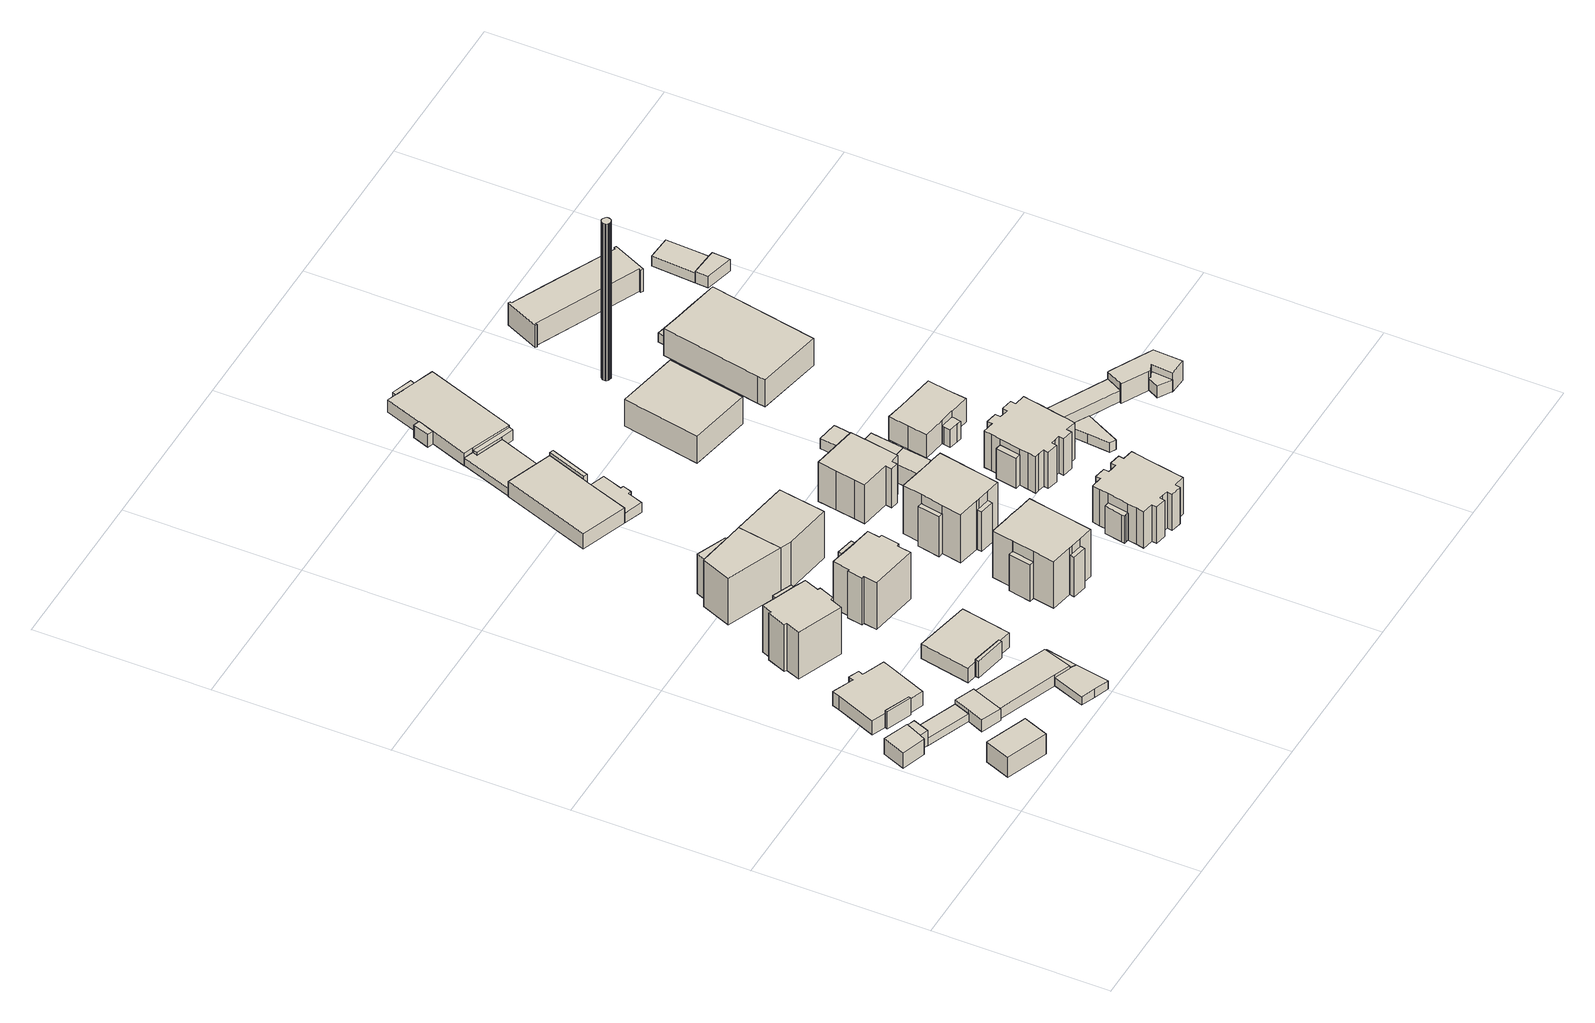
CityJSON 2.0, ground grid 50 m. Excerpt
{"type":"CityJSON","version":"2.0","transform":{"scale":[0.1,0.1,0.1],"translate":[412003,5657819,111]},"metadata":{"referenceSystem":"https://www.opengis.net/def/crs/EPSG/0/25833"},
"CityObjects":{
"building1":{"type":"Building","attributes":{"Gemeindeschluessel":14612000,"Geometrietyp2DReferenz":"3000","function":"31001_2000","roofType":"9999"},"children":["building1-1","building1-2"]},
"building1-1":{"type":"BuildingPart","attributes":{"Dachtyp_tdc":"tdcFreeFormRoof","Dachneigung":42.86,"QualitaetDacherkennung":5,"Geometrietyp2DReferenz":"3000","measuredHeight":5.51,"roofType":"5000"},"parents":["building1"],"geometry":[{"type":"Solid","lod":"1","boundaries":[[[[0,1,2,3]],[[4,5,6,7]],[[3,5,4,0]],[[2,6,5,3]],[[1,7,6,2]],[[0,4,7,1]]]]}]},
"building1-2":{"type":"BuildingPart","attributes":{"Dachtyp_tdc":"tdcGableRoof","Dachneigung":56.76,"QualitaetDacherkennung":3,"Geometrietyp2DReferenz":"3000","measuredHeight":8.41,"roofType":"3100"},"parents":["building1"],"geometry":[{"type":"Solid","lod":"1","boundaries":[[[[8,9,10,11,12]],[[13,7,6,14,15]],[[12,7,13,8]],[[11,6,7,12]],[[10,14,6,11]],[[9,15,14,10]],[[8,13,15,9]]]]}]},
"building2":{"type":"Building","attributes":{"Dachtyp_tdc":"tdcPolyFlatRoof","Gemeindeschluessel":14612000,"Dachneigung":2.82,"QualitaetDacherkennung":83,"Geometrietyp2DReferenz":"3000","measuredHeight":6.91,"function":"31001_2000","roofType":"2100"},"geometry":[{"type":"Solid","lod":"1","boundaries":[[[[16,17,18,19]],[[20,21,22,23]],[[19,21,20,16]],[[18,22,21,19]],[[17,23,22,18]],[[16,20,23,17]]]]}]},
"building3":{"type":"Building","attributes":{"Dachtyp_tdc":"tdcPolyFlatRoof","Gemeindeschluessel":14612000,"Dachneigung":0,"QualitaetDacherkennung":82,"Geometrietyp2DReferenz":"3000","measuredHeight":2.35,"function":"31001_2000","roofType":"1000"},"geometry":[{"type":"Solid","lod":"1","boundaries":[[[[24,25,26,27]],[[28,29,30,31]],[[27,29,28,24]],[[26,30,29,27]],[[25,31,30,26]],[[24,28,31,25]]]]}]},
"building4":{"type":"Building","attributes":{"Gemeindeschluessel":14612000,"Geometrietyp2DReferenz":"3000","function":"31001_9998","roofType":"9999"},"children":["building4-1","building4-2"]},
"building4-1":{"type":"BuildingPart","attributes":{"Dachtyp_tdc":"tdcGableRoof","Dachneigung":23.35,"QualitaetDacherkennung":14,"Geometrietyp2DReferenz":"3000","measuredHeight":7.62,"roofType":"3100"},"parents":["building4"],"geometry":[{"type":"Solid","lod":"1","boundaries":[[[[32,33,34,35,36,37,38,39,40,41,42,43]],[[44,45,46,47,48,49,50,51,52,53,54,55]],[[43,45,44,32]],[[42,46,45,43]],[[41,47,46,42]],[[40,48,47,41]],[[39,49,48,40]],[[38,50,49,39]],[[37,51,50,38]],[[36,52,51,37]],[[35,53,52,36]],[[34,54,53,35]],[[33,55,54,34]],[[32,44,55,33]]]]}]},
"building4-2":{"type":"BuildingPart","attributes":{"Dachtyp_tdc":"tdcPolyFlatRoof","Dachneigung":2.67,"QualitaetDacherkennung":29,"Geometrietyp2DReferenz":"3000","measuredHeight":5.92,"roofType":"2100"},"parents":["building4"],"geometry":[{"type":"Solid","lod":"1","boundaries":[[[[56,57,58,59]],[[60,61,51,50]],[[59,61,60,56]],[[58,51,61,59]],[[57,50,51,58]],[[56,60,50,57]]]]}]},
"building5":{"type":"Building","attributes":{"Dachtyp_tdc":"tdcFreeFormRoof","Gemeindeschluessel":14612000,"Dachneigung":12.75,"QualitaetDacherkennung":85,"Geometrietyp2DReferenz":"3000","measuredHeight":4.45,"function":"31001_2000","roofType":"5000"},"geometry":[{"type":"Solid","lod":"1","boundaries":[[[[62,63,64,65,66,67,68]],[[69,70,71,72,73,74,75]],[[68,70,69,62]],[[67,71,70,68]],[[66,72,71,67]],[[65,73,72,66]],[[64,74,73,65]],[[63,75,74,64]],[[62,69,75,63]]]]}]},
"building6":{"type":"Building","attributes":{"Dachtyp_tdc":"tdcFreeFormRoof","Gemeindeschluessel":14612000,"Dachneigung":13.01,"QualitaetDacherkennung":88,"Geometrietyp2DReferenz":"3000","measuredHeight":4.04,"function":"31001_2000","roofType":"5000"},"geometry":[{"type":"Solid","lod":"1","boundaries":[[[[76,77,78,79,80,81]],[[82,83,84,74,73,85]],[[81,83,82,76]],[[80,84,83,81]],[[79,74,84,80]],[[78,73,74,79]],[[77,85,73,78]],[[76,82,85,77]]]]}]},
"building7":{"type":"Building","attributes":{"Dachtyp_tdc":"tdcPolyFlatRoof","Gemeindeschluessel":14612000,"Dachneigung":0,"QualitaetDacherkennung":81,"Geometrietyp2DReferenz":"3000","measuredHeight":2.78,"function":"31001_2000","roofType":"1000"},"geometry":[{"type":"Solid","lod":"1","boundaries":[[[[86,87,88,89,90,91]],[[92,93,94,95,96,97]],[[91,93,92,86]],[[90,94,93,91]],[[89,95,94,90]],[[88,96,95,89]],[[87,97,96,88]],[[86,92,97,87]]]]}]},
"building8":{"type":"Building","attributes":{"Gemeindeschluessel":14612000,"Geometrietyp2DReferenz":"3000","function":"31001_9998","roofType":"9999"},"children":["building8-1","building8-2"]},
"building8-1":{"type":"BuildingPart","attributes":{"Dachtyp_tdc":"tdcPolyFlatRoof","Dachneigung":2.61,"QualitaetDacherkennung":35,"Geometrietyp2DReferenz":"3000","measuredHeight":15.42,"roofType":"2100"},"parents":["building8"],"geometry":[{"type":"Solid","lod":"1","boundaries":[[[[98,99,100,101]],[[102,103,104,105]],[[101,103,102,98]],[[100,104,103,101]],[[99,105,104,100]],[[98,102,105,99]]]]}]},
"building8-2":{"type":"BuildingPart","attributes":{"Dachtyp_tdc":"tdcPolyFlatRoof","Dachneigung":0,"QualitaetDacherkennung":66,"Geometrietyp2DReferenz":"3000","measuredHeight":15.52,"roofType":"1000"},"parents":["building8"],"geometry":[{"type":"Solid","lod":"1","boundaries":[[[[106,107,108,109,110,111,112,113,114,115,116,117,118,119]],[[103,120,121,122,123,124,125,126,127,128,129,130,131,104]],[[119,103,104,106]],[[118,120,103,119]],[[117,121,120,118]],[[116,122,121,117]],[[115,123,122,116]],[[114,124,123,115]],[[113,125,124,114]],[[112,126,125,113]],[[111,127,126,112]],[[110,128,127,111]],[[109,129,128,110]],[[108,130,129,109]],[[107,131,130,108]],[[106,104,131,107]]]]}]},
"building9":{"type":"Building","attributes":{"Dachtyp_tdc":"tdcPolyFlatRoof","Gemeindeschluessel":14612000,"Dachneigung":3.21,"QualitaetDacherkennung":75,"Geometrietyp2DReferenz":"3000","measuredHeight":2.74,"function":"31001_2000","roofType":"2100"},"geometry":[{"type":"Solid","lod":"1","boundaries":[[[[132,133,134,135,136]],[[137,138,139,140,141]],[[136,138,137,132]],[[135,139,138,136]],[[134,140,139,135]],[[133,141,140,134]],[[132,137,141,133]]]]}]},
"building10":{"type":"Building","attributes":{"Gemeindeschluessel":14612000,"Geometrietyp2DReferenz":"3000","function":"31001_9998","roofType":"9999"},"children":["building10-1","building10-2"]},
"building10-1":{"type":"BuildingPart","attributes":{"Dachtyp_tdc":"tdcPolyFlatRoof","Dachneigung":0,"QualitaetDacherkennung":18,"Geometrietyp2DReferenz":"3000","measuredHeight":4.78,"roofType":"1000"},"parents":["building10"],"geometry":[{"type":"Solid","lod":"1","boundaries":[[[[142,143,144,145,146,147]],[[148,149,150,151,152,153]],[[147,149,148,142]],[[146,150,149,147]],[[145,151,150,146]],[[144,152,151,145]],[[143,153,152,144]],[[142,148,153,143]]]]}]},
"building10-2":{"type":"BuildingPart","attributes":{"Dachtyp_tdc":"tdcPolyFlatRoof","Dachneigung":2.65,"QualitaetDacherkennung":45,"Geometrietyp2DReferenz":"3000","measuredHeight":5.78,"roofType":"2100"},"parents":["building10"],"geometry":[{"type":"Solid","lod":"1","boundaries":[[[[154,155,156,157]],[[158,159,152,151]],[[157,159,158,154]],[[156,152,159,157]],[[155,151,152,156]],[[154,158,151,155]]]]}]},
"building11":{"type":"Building","attributes":{"Gemeindeschluessel":14612000,"Geometrietyp2DReferenz":"3000","function":"31001_9998","roofType":"9999"},"children":["building11-1","building11-2"]},
"building11-1":{"type":"BuildingPart","attributes":{"Dachtyp_tdc":"tdcPolyFlatRoof","Dachneigung":0,"QualitaetDacherkennung":57,"Geometrietyp2DReferenz":"3000","measuredHeight":15.53,"roofType":"1000"},"parents":["building11"],"geometry":[{"type":"Solid","lod":"1","boundaries":[[[[160,161,162,163,164,165]],[[166,167,168,169,170,171]],[[165,167,166,160]],[[164,168,167,165]],[[163,169,168,164]],[[162,170,169,163]],[[161,171,170,162]],[[160,166,171,161]]]]}]},
"building11-2":{"type":"BuildingPart","attributes":{"Dachtyp_tdc":"tdcFreeFormRoof","Dachneigung":43.18,"QualitaetDacherkennung":8,"Geometrietyp2DReferenz":"3000","measuredHeight":14.14,"roofType":"5000"},"parents":["building11"],"geometry":[{"type":"Solid","lod":"1","boundaries":[[[[172,173,174,175]],[[176,169,168,177]],[[175,169,176,172]],[[174,168,169,175]],[[173,177,168,174]],[[172,176,177,173]]]]}]},
"building12":{"type":"Building","attributes":{"Gemeindeschluessel":14612000,"Geometrietyp2DReferenz":"3000","function":"31001_9998","roofType":"9999"},"children":["building12-1","building12-2"]},
"building12-1":{"type":"BuildingPart","attributes":{"Dachtyp_tdc":"tdcPolyFlatRoof","Dachneigung":3.21,"QualitaetDacherkennung":39,"Geometrietyp2DReferenz":"3000","measuredHeight":15.38,"roofType":"2100"},"parents":["building12"],"geometry":[{"type":"Solid","lod":"1","boundaries":[[[[178,179,180,181]],[[182,183,184,185]],[[181,183,182,178]],[[180,184,183,181]],[[179,185,184,180]],[[178,182,185,179]]]]}]},
"building12-2":{"type":"BuildingPart","attributes":{"Dachtyp_tdc":"tdcPolyFlatRoof","Dachneigung":0,"QualitaetDacherkennung":68,"Geometrietyp2DReferenz":"3000","measuredHeight":15.48,"roofType":"1000"},"parents":["building12"],"geometry":[{"type":"Solid","lod":"1","boundaries":[[[[186,187,188,189,190,191,192,193,194,195,196,197,198,199]],[[200,201,202,203,204,205,183,182,206,207,208,209,210,211]],[[199,201,200,186]],[[198,202,201,199]],[[197,203,202,198]],[[196,204,203,197]],[[195,205,204,196]],[[194,183,205,195]],[[193,182,183,194]],[[192,206,182,193]],[[191,207,206,192]],[[190,208,207,191]],[[189,209,208,190]],[[188,210,209,189]],[[187,211,210,188]],[[186,200,211,187]]]]}]},
"building13":{"type":"Building","attributes":{"Dachtyp_tdc":"tdcPolyFlatRoof","Gemeindeschluessel":14612000,"Dachneigung":0,"QualitaetDacherkennung":64,"Geometrietyp2DReferenz":"3000","measuredHeight":15.56,"function":"31001_9998","roofType":"1000"},"geometry":[{"type":"Solid","lod":"1","boundaries":[[[[161,212,213,214,162]],[[171,170,215,216,217]],[[162,170,171,161]],[[214,215,170,162]],[[213,216,215,214]],[[212,217,216,213]],[[161,171,217,212]]]]}]},
"building14":{"type":"Building","attributes":{"Gemeindeschluessel":14612000,"Geometrietyp2DReferenz":"3000","function":"31001_9998","roofType":"9999"},"children":["building14-1","building14-2","building14-3","building14-4","building14-5"]},
"building14-1":{"type":"BuildingPart","attributes":{"Dachtyp_tdc":"tdcGableRoof","Dachneigung":10.02,"QualitaetDacherkennung":62,"Geometrietyp2DReferenz":"3000","measuredHeight":16.23,"roofType":"3100"},"parents":["building14"],"geometry":[{"type":"Solid","lod":"1","boundaries":[[[[218,219,220,221,222,223,224,225,226,227,228,229,230,231,232,233]],[[234,235,236,237,238,239,240,241,242,243,244,245,246,247,248,249]],[[233,235,234,218]],[[232,236,235,233]],[[231,237,236,232]],[[230,238,237,231]],[[229,239,238,230]],[[228,240,239,229]],[[227,241,240,228]],[[226,242,241,227]],[[225,243,242,226]],[[224,244,243,225]],[[223,245,244,224]],[[222,246,245,223]],[[221,247,246,222]],[[220,248,247,221]],[[219,249,248,220]],[[218,234,249,219]]]]}]},
"building14-2":{"type":"BuildingPart","attributes":{"Dachtyp_tdc":"tdcPolyFlatRoof","Dachneigung":0,"QualitaetDacherkennung":31,"Geometrietyp2DReferenz":"3000","measuredHeight":12.16,"roofType":"1000"},"parents":["building14"],"geometry":[{"type":"Solid","lod":"1","boundaries":[[[[250,251,252,253]],[[243,254,255,244]],[[252,254,243,253]],[[251,255,254,252]],[[250,244,255,251]],[[253,243,244,250]]]]}]},
"building14-3":{"type":"BuildingPart","attributes":{"Dachtyp_tdc":"tdcPolyFlatRoof","Dachneigung":0,"QualitaetDacherkennung":16,"Geometrietyp2DReferenz":"3000","measuredHeight":12.18,"roofType":"1000"},"parents":["building14"],"geometry":[{"type":"Solid","lod":"1","boundaries":[[[[256,257,258,259]],[[260,241,239,261]],[[259,241,260,256]],[[258,239,241,259]],[[257,261,239,258]],[[256,260,261,257]]]]}]},
"building14-4":{"type":"BuildingPart","attributes":{"Dachtyp_tdc":"tdcPolyFlatRoof","Dachneigung":0,"QualitaetDacherkennung":19,"Geometrietyp2DReferenz":"3000","measuredHeight":13.12,"roofType":"1000"},"parents":["building14"],"geometry":[{"type":"Solid","lod":"1","boundaries":[[[[262,263,264,265]],[[247,266,267,249]],[[264,266,247,265]],[[263,267,266,264]],[[262,249,267,263]],[[265,247,249,262]]]]}]},
"building14-5":{"type":"BuildingPart","attributes":{"Dachtyp_tdc":"tdcPolyFlatRoof","Dachneigung":0,"QualitaetDacherkennung":45,"Geometrietyp2DReferenz":"3000","measuredHeight":12.19,"roofType":"1000"},"parents":["building14"],"geometry":[{"type":"Solid","lod":"1","boundaries":[[[[268,269,270,271,272]],[[235,273,274,237,236]],[[271,273,235,272]],[[270,274,273,271]],[[269,237,274,270]],[[268,236,237,269]],[[272,235,236,268]]]]}]},
"building15":{"type":"Building","attributes":{"Gemeindeschluessel":14612000,"Geometrietyp2DReferenz":"3000","function":"31001_9998","roofType":"9999"},"children":["building15-1","building15-2","building15-3"]},
"building15-1":{"type":"BuildingPart","attributes":{"Dachtyp_tdc":"tdcPolyFlatRoof","Dachneigung":0,"QualitaetDacherkennung":52,"Geometrietyp2DReferenz":"3000","measuredHeight":4.98,"roofType":"1000"},"parents":["building15"],"geometry":[{"type":"Solid","lod":"1","boundaries":[[[[275,276,277,278,279,280,281]],[[282,283,284,285,286,287,288]],[[281,283,282,275]],[[280,284,283,281]],[[279,285,284,280]],[[278,286,285,279]],[[277,287,286,278]],[[276,288,287,277]],[[275,282,288,276]]]]}]},
"building15-2":{"type":"BuildingPart","attributes":{"Dachtyp_tdc":"tdcPolyFlatRoof","Dachneigung":0,"QualitaetDacherkennung":0,"Geometrietyp2DReferenz":"3000","measuredHeight":3.16,"roofType":"9999"},"parents":["building15"],"geometry":[{"type":"Solid","lod":"1","boundaries":[[[[289,290,291,292,293,294,295,296]],[[287,286,297,298,299,300,301,302]],[[296,286,287,289]],[[295,297,286,296]],[[294,298,297,295]],[[293,299,298,294]],[[292,300,299,293]],[[291,301,300,292]],[[290,302,301,291]],[[289,287,302,290]]]]}]},
"building15-3":{"type":"BuildingPart","attributes":{"Dachtyp_tdc":"tdcPolyFlatRoof","Dachneigung":0,"QualitaetDacherkennung":83,"Geometrietyp2DReferenz":"3000","measuredHeight":5.96,"roofType":"1000"},"parents":["building15"],"geometry":[{"type":"Solid","lod":"1","boundaries":[[[[303,304,305,306]],[[284,307,308,285]],[[306,307,284,303]],[[305,308,307,306]],[[304,285,308,305]],[[303,284,285,304]]]]}]},
"building16":{"type":"Building","attributes":{"Gemeindeschluessel":14612000,"Geometrietyp2DReferenz":"3000","function":"31001_9998","roofType":"9999"},"children":["building16-1","building16-2","building16-3","building16-4","building16-5"]},
"building16-1":{"type":"BuildingPart","attributes":{"Dachtyp_tdc":"tdcFreeFormRoof","Dachneigung":53.04,"QualitaetDacherkennung":9,"Geometrietyp2DReferenz":"3000","measuredHeight":13.63,"roofType":"5000"},"parents":["building16"],"geometry":[{"type":"Solid","lod":"1","boundaries":[[[[309,310,311,312,313]],[[314,315,316,317,318]],[[313,315,314,309]],[[312,316,315,313]],[[311,317,316,312]],[[310,318,317,311]],[[309,314,318,310]]]]}]},
"building16-2":{"type":"BuildingPart","attributes":{"Dachtyp_tdc":"tdcGableRoof","Dachneigung":10.13,"QualitaetDacherkennung":58,"Geometrietyp2DReferenz":"3000","measuredHeight":16.71,"roofType":"3100"},"parents":["building16"],"geometry":[{"type":"Solid","lod":"1","boundaries":[[[[319,320,321,322,323,324,325,326,327,328,329,330,331,332,333]],[[334,318,317,335,336,337,338,339,340,341,342,343,344,345,346]],[[333,318,334,319]],[[332,317,318,333]],[[331,335,317,332]],[[330,336,335,331]],[[329,337,336,330]],[[328,338,337,329]],[[327,339,338,328]],[[326,340,339,327]],[[325,341,340,326]],[[324,342,341,325]],[[323,343,342,324]],[[322,344,343,323]],[[321,345,344,322]],[[320,346,345,321]],[[319,334,346,320]]]]}]},
"building16-3":{"type":"BuildingPart","attributes":{"Dachtyp_tdc":"tdcFreeFormRoof","Dachneigung":54.59,"QualitaetDacherkennung":5,"Geometrietyp2DReferenz":"3000","measuredHeight":13.7,"roofType":"5000"},"parents":["building16"],"geometry":[{"type":"Solid","lod":"1","boundaries":[[[[347,348,349,350]],[[340,351,352,341]],[[350,351,340,347]],[[349,352,351,350]],[[348,341,352,349]],[[347,340,341,348]]]]}]},
"building16-4":{"type":"BuildingPart","attributes":{"Dachtyp_tdc":"tdcFreeFormRoof","Dachneigung":53.09,"QualitaetDacherkennung":14,"Geometrietyp2DReferenz":"3000","measuredHeight":13.63,"roofType":"5000"},"parents":["building16"],"geometry":[{"type":"Solid","lod":"1","boundaries":[[[[353,354,355,356]],[[357,338,336,358]],[[356,338,357,353]],[[355,336,338,356]],[[354,358,336,355]],[[353,357,358,354]]]]}]},
"building16-5":{"type":"BuildingPart","attributes":{"Dachtyp_tdc":"tdcPolyFlatRoof","Dachneigung":0,"QualitaetDacherkennung":17,"Geometrietyp2DReferenz":"3000","measuredHeight":12.65,"roofType":"1000"},"parents":["building16"],"geometry":[{"type":"Solid","lod":"1","boundaries":[[[[359,360,361,362,363]],[[343,364,365,346,345]],[[362,364,343,363]],[[361,365,364,362]],[[360,346,365,361]],[[359,345,346,360]],[[363,343,345,359]]]]}]},
"building17":{"type":"Building","attributes":{"Dachtyp_tdc":"tdcPolyFlatRoof","Gemeindeschluessel":14612000,"Dachneigung":0,"QualitaetDacherkennung":21,"Geometrietyp2DReferenz":"3000","measuredHeight":2.46,"function":"31001_9998","roofType":"1000"},"geometry":[{"type":"Solid","lod":"1","boundaries":[[[[366,367,368,369,370,371]],[[372,373,374,375,376,377]],[[371,373,372,366]],[[370,374,373,371]],[[369,375,374,370]],[[368,376,375,369]],[[367,377,376,368]],[[366,372,377,367]]]]}]},
"building18":{"type":"Building","attributes":{"Dachtyp_tdc":"tdcGableRoof","Gemeindeschluessel":14612000,"Dachneigung":37.34,"QualitaetDacherkennung":59,"Geometrietyp2DReferenz":"3000","measuredHeight":17.07,"function":"31001_9998","roofType":"3100"},"geometry":[{"type":"Solid","lod":"1","boundaries":[[[[378,379,380,381,382,383,384,385,386,387,388,389]],[[390,391,392,393,394,395,396,397,398,399,400,401]],[[389,391,390,378]],[[388,392,391,389]],[[387,393,392,388]],[[386,394,393,387]],[[385,395,394,386]],[[384,396,395,385]],[[383,397,396,384]],[[382,398,397,383]],[[381,399,398,382]],[[380,400,399,381]],[[379,401,400,380]],[[378,390,401,379]]]]}]},
"building19":{"type":"Building","attributes":{"Gemeindeschluessel":14612000,"Geometrietyp2DReferenz":"3000","function":"31001_9998","roofType":"9999"},"children":["building19-1","building19-2","building19-3"]},
"building19-1":{"type":"BuildingPart","attributes":{"Dachtyp_tdc":"tdcFreeFormRoof","Dachneigung":50.51,"QualitaetDacherkennung":17,"Geometrietyp2DReferenz":"3000","measuredHeight":9.61,"roofType":"5000"},"parents":["building19"],"geometry":[{"type":"Solid","lod":"1","boundaries":[[[[402,403,404,405,406,407,408,409]],[[410,411,412,413,414,415,416,417]],[[409,411,410,402]],[[408,412,411,409]],[[407,413,412,408]],[[406,414,413,407]],[[405,415,414,406]],[[404,416,415,405]],[[403,417,416,404]],[[402,410,417,403]]]]}]},
"building19-2":{"type":"BuildingPart","attributes":{"Dachtyp_tdc":"tdcGableRoof","Dachneigung":10.03,"QualitaetDacherkennung":64,"Geometrietyp2DReferenz":"3000","measuredHeight":12.88,"roofType":"3100"},"parents":["building19"],"geometry":[{"type":"Solid","lod":"1","boundaries":[[[[418,419,420,421,422,423,424,425,426,427,428,429,430,431,432,433,434,435,436,437,438,439,440,441,442,443,444,445,446,447,448,449]],[[450,451,452,453,410,417,416,454,455,456,457,458,459,460,461,462,463,464,465,466,467,468,469,470,471,472,473,474,475,476,477,478]],[[449,451,450,418]],[[448,452,451,449]],[[447,453,452,448]],[[446,410,453,447]],[[445,417,410,446]],[[444,416,417,445]],[[443,454,416,444]],[[442,455,454,443]],[[441,456,455,442]],[[440,457,456,441]],[[439,458,457,440]],[[438,459,458,439]],[[437,460,459,438]],[[436,461,460,437]],[[435,462,461,436]],[[434,463,462,435]],[[433,464,463,434]],[[432,465,464,433]],[[431,466,465,432]],[[430,467,466,431]],[[429,468,467,430]],[[428,469,468,429]],[[427,470,469,428]],[[426,471,470,427]],[[425,472,471,426]],[[424,473,472,425]],[[423,474,473,424]],[[422,475,474,423]],[[421,476,475,422]],[[420,477,476,421]],[[419,478,477,420]],[[418,450,478,419]]]]}]},
"building19-3":{"type":"BuildingPart","attributes":{"Dachtyp_tdc":"tdcFreeFormRoof","Dachneigung":51.99,"QualitaetDacherkennung":17,"Geometrietyp2DReferenz":"3000","measuredHeight":9.65,"roofType":"5000"},"parents":["building19"],"geometry":[{"type":"Solid","lod":"1","boundaries":[[[[479,480,481,482]],[[468,483,484,469]],[[482,483,468,479]],[[481,484,483,482]],[[480,469,484,481]],[[479,468,469,480]]]]}]},
"building20":{"type":"Building","attributes":{"Gemeindeschluessel":14612000,"Geometrietyp2DReferenz":"3000","function":"31001_9998","roofType":"9999"},"children":["building20-1","building20-2","building20-3","building20-4"]},
"building20-1":{"type":"BuildingPart","attributes":{"Dachtyp_tdc":"tdcPolyFlatRoof","Dachneigung":15.29,"QualitaetDacherkennung":62,"Geometrietyp2DReferenz":"3000","measuredHeight":4.03,"roofType":"2100"},"parents":["building20"],"geometry":[{"type":"Solid","lod":"1","boundaries":[[[[485,486,487,488]],[[489,490,491,492]],[[488,490,489,485]],[[487,491,490,488]],[[486,492,491,487]],[[485,489,492,486]]]]}]},
"building20-2":{"type":"BuildingPart","attributes":{"Dachtyp_tdc":"tdcHipAndGableRoof","Dachneigung":11.25,"QualitaetDacherkennung":30,"Geometrietyp2DReferenz":"3000","measuredHeight":5.59,"roofType":"5000"},"parents":["building20"],"geometry":[{"type":"Solid","lod":"1","boundaries":[[[[493,494,495,496,497,498,499,500,501,502]],[[490,503,504,505,506,507,508,509,510,491]],[[501,503,490,502]],[[500,504,503,501]],[[499,505,504,500]],[[498,506,505,499]],[[497,507,506,498]],[[496,508,507,497]],[[495,509,508,496]],[[494,510,509,495]],[[493,491,510,494]],[[502,490,491,493]]]]}]},
"building20-3":{"type":"BuildingPart","attributes":{"Dachtyp_tdc":"tdcPolyFlatRoof","Dachneigung":0,"QualitaetDacherkennung":50,"Geometrietyp2DReferenz":"3000","measuredHeight":3.47,"roofType":"1000"},"parents":["building20"],"geometry":[{"type":"Solid","lod":"1","boundaries":[[[[511,512,513,514,515]],[[505,516,517,518,506]],[[515,516,505,511]],[[514,517,516,515]],[[513,518,517,514]],[[512,506,518,513]],[[511,505,506,512]]]]}]},
"building20-4":{"type":"BuildingPart","attributes":{"Dachtyp_tdc":"tdcPolyFlatRoof","Dachneigung":4.63,"QualitaetDacherkennung":71,"Geometrietyp2DReferenz":"3000","measuredHeight":4.23,"roofType":"2100"},"parents":["building20"],"geometry":[{"type":"Solid","lod":"1","boundaries":[[[[519,520,521,522]],[[523,509,508,524]],[[522,509,523,519]],[[521,508,509,522]],[[520,524,508,521]],[[519,523,524,520]]]]}]},
"building21":{"type":"Building","attributes":{"Dachtyp_tdc":"tdcPolyFlatRoof","Gemeindeschluessel":14612000,"Dachneigung":2.66,"QualitaetDacherkennung":84,"Geometrietyp2DReferenz":"3000","measuredHeight":6.42,"function":"31001_9998","roofType":"2100"},"geometry":[{"type":"Solid","lod":"1","boundaries":[[[[525,526,527,528,529,530]],[[531,532,533,534,535,536]],[[530,532,531,525]],[[529,533,532,530]],[[528,534,533,529]],[[527,535,534,528]],[[526,536,535,527]],[[525,531,536,526]]]]}]},
"building22":{"type":"Building","attributes":{"Dachtyp_tdc":"tdcPolyFlatRoof","Gemeindeschluessel":14612000,"Dachneigung":3.86,"QualitaetDacherkennung":78,"Geometrietyp2DReferenz":"3000","measuredHeight":6.61,"function":"31001_9998","roofType":"2100"},"geometry":[{"type":"Solid","lod":"1","boundaries":[[[[528,537,538,539,540,541,530,529]],[[542,543,544,545,546,547,548,549]],[[529,543,542,528]],[[530,544,543,529]],[[541,545,544,530]],[[540,546,545,541]],[[539,547,546,540]],[[538,548,547,539]],[[537,549,548,538]],[[528,542,549,537]]]]}]},
"building23":{"type":"Building","attributes":{"Dachtyp_tdc":"tdcPolyFlatRoof","Gemeindeschluessel":14612000,"Dachneigung":3.71,"QualitaetDacherkennung":68,"Geometrietyp2DReferenz":"3000","measuredHeight":3.57,"function":"31001_9998","roofType":"2100"},"geometry":[{"type":"Solid","lod":"1","boundaries":[[[[550,551,552,553,554,555,556]],[[557,558,559,560,561,562,563]],[[556,558,557,550]],[[555,559,558,556]],[[554,560,559,555]],[[553,561,560,554]],[[552,562,561,553]],[[551,563,562,552]],[[550,557,563,551]]]]}]},
"building24":{"type":"Building","attributes":{"Gemeindeschluessel":14612000,"Geometrietyp2DReferenz":"3000","function":"31001_9998","roofType":"9999"},"children":["building24-1","building24-2","building24-3"]},
"building24-1":{"type":"BuildingPart","attributes":{"Dachtyp_tdc":"tdcFreeFormRoof","Dachneigung":74.51,"QualitaetDacherkennung":26,"Geometrietyp2DReferenz":"3000","measuredHeight":11.39,"roofType":"5000"},"parents":["building24"],"geometry":[{"type":"Solid","lod":"1","boundaries":[[[[564,565,566,567]],[[568,569,570,571]],[[567,569,568,564]],[[566,570,569,567]],[[565,571,570,566]],[[564,568,571,565]]]]}]},
"building24-2":{"type":"BuildingPart","attributes":{"Dachtyp_tdc":"tdcFreeFormRoof","Dachneigung":74.62,"QualitaetDacherkennung":27,"Geometrietyp2DReferenz":"3000","measuredHeight":11.38,"roofType":"5000"},"parents":["building24"],"geometry":[{"type":"Solid","lod":"1","boundaries":[[[[572,573,574,575]],[[576,577,578,579]],[[575,576,579,572]],[[574,577,576,575]],[[573,578,577,574]],[[572,579,578,573]]]]}]},
"building24-3":{"type":"BuildingPart","attributes":{"Dachtyp_tdc":"tdcGableRoof","Dachneigung":10.01,"QualitaetDacherkennung":63,"Geometrietyp2DReferenz":"3000","measuredHeight":12.8,"roofType":"3100"},"parents":["building24"],"geometry":[{"type":"Solid","lod":"1","boundaries":[[[[580,581,582,583,584,585,586,587,588,589,590,591,592,593,594,595,596,597,598,599,600,601,602,603,604,605,606,607,608,609,610,611]],[[612,613,614,615,568,571,616,617,618,619,620,621,622,623,624,625,626,627,628,629,579,578,630,631,632,633,634,635,636,637,638,639]],[[611,613,612,580]],[[610,614,613,611]],[[609,615,614,610]],[[608,568,615,609]],[[607,571,568,608]],[[606,616,571,607]],[[605,617,616,606]],[[604,618,617,605]],[[603,619,618,604]],[[602,620,619,603]],[[601,621,620,602]],[[600,622,621,601]],[[599,623,622,600]],[[598,624,623,599]],[[597,625,624,598]],[[596,626,625,597]],[[595,627,626,596]],[[594,628,627,595]],[[593,629,628,594]],[[592,579,629,593]],[[591,578,579,592]],[[590,630,578,591]],[[589,631,630,590]],[[588,632,631,589]],[[587,633,632,588]],[[586,634,633,587]],[[585,635,634,586]],[[584,636,635,585]],[[583,637,636,584]],[[582,638,637,583]],[[581,639,638,582]],[[580,612,639,581]]]]}]},
"building25":{"type":"Building","attributes":{"Dachtyp_tdc":"tdcPolyFlatRoof","Gemeindeschluessel":14612000,"Dachneigung":0,"QualitaetDacherkennung":18,"Geometrietyp2DReferenz":"3000","measuredHeight":8.88,"function":"31001_2000","roofType":"1000"},"geometry":[{"type":"Solid","lod":"1","boundaries":[[[[640,641,642,643]],[[644,645,646,647]],[[643,645,644,640]],[[642,646,645,643]],[[641,647,646,642]],[[640,644,647,641]]]]}]},
"building26":{"type":"Building","attributes":{"Gemeindeschluessel":14612000,"Geometrietyp2DReferenz":"3000","function":"31001_9998","roofType":"9999"},"children":["building26-1","building26-2","building26-3"]},
"building26-1":{"type":"BuildingPart","attributes":{"Dachtyp_tdc":"tdcGableRoof","Dachneigung":26.7,"QualitaetDacherkennung":41,"Geometrietyp2DReferenz":"3000","measuredHeight":9.13,"roofType":"3100"},"parents":["building26"],"geometry":[{"type":"Solid","lod":"1","boundaries":[[[[648,649,650,651,652,653,654,655,656,657,658]],[[659,660,661,662,663,664,665,666,667,668,669]],[[658,660,659,648]],[[657,661,660,658]],[[656,662,661,657]],[[655,663,662,656]],[[654,664,663,655]],[[653,665,664,654]],[[652,666,665,653]],[[651,667,666,652]],[[650,668,667,651]],[[649,669,668,650]],[[648,659,669,649]]]]}]},
"building26-2":{"type":"BuildingPart","attributes":{"Dachtyp_tdc":"tdcGableRoof","Dachneigung":25.45,"QualitaetDacherkennung":6,"Geometrietyp2DReferenz":"3000","measuredHeight":3.64,"roofType":"3100"},"parents":["building26"],"geometry":[{"type":"Solid","lod":"1","boundaries":[[[[670,671,672,673,674,675,676,677,678,679]],[[680,665,681,664,682,683,684,685,686,687]],[[679,665,680,670]],[[678,681,665,679]],[[677,664,681,678]],[[676,682,664,677]],[[675,683,682,676]],[[674,684,683,675]],[[673,685,684,674]],[[672,686,685,673]],[[671,687,686,672]],[[670,680,687,671]]]]}]},
"building26-3":{"type":"BuildingPart","attributes":{"Dachtyp_tdc":"tdcGableRoof","Dachneigung":51.23,"QualitaetDacherkennung":13,"Geometrietyp2DReferenz":"3000","measuredHeight":7.68,"roofType":"3100"},"parents":["building26"],"geometry":[{"type":"Solid","lod":"1","boundaries":[[[[688,689,690,691,692,693,694,695]],[[696,697,698,699,660,700,659,669]],[[695,697,696,688]],[[694,698,697,695]],[[693,699,698,694]],[[692,660,699,693]],[[691,700,660,692]],[[690,659,700,691]],[[689,669,659,690]],[[688,696,669,689]]]]}]},
"building27":{"type":"Building","attributes":{"Dachtyp_tdc":"tdcFreeFormRoof","Gemeindeschluessel":14612000,"Dachneigung":10.02,"QualitaetDacherkennung":55,"Geometrietyp2DReferenz":"3000","measuredHeight":3.78,"function":"31001_9998","roofType":"5000"},"geometry":[{"type":"Solid","lod":"1","boundaries":[[[[701,702,703,704,705,706]],[[707,708,709,710,711,712]],[[706,708,707,701]],[[705,709,708,706]],[[704,710,709,705]],[[703,711,710,704]],[[702,712,711,703]],[[701,707,712,702]]]]}]},
"building28":{"type":"Building","attributes":{"Erfassungsdatum_Objekt":"2018-01-24","BodenHoehe":112.34,"gemHoehe":52,"BauwerkHoehe":52,"Breite":2.5,"Gemeindeschluessel":"14612000","Geometrietyp2DReferenz":"3000","measuredHeight":52,"function":"51002_1290"},"geometry":[{"type":"Solid","lod":"1","boundaries":[[[[713,714,715,716,717,718,719,720,721,722,723,724,725,726,727,728,729,730,731,732,733,734,735,736,737]],[[738,739,740,741,742,743,744,745,746,747,748,749,750,751,752,753,754,755,756,757,758,759,760,761,762]],[[737,739,738,713]],[[736,740,739,737]],[[735,741,740,736]],[[734,742,741,735]],[[733,743,742,734]],[[732,744,743,733]],[[731,745,744,732]],[[730,746,745,731]],[[729,747,746,730]],[[728,748,747,729]],[[727,749,748,728]],[[726,750,749,727]],[[725,751,750,726]],[[724,752,751,725]],[[723,753,752,724]],[[722,754,753,723]],[[721,755,754,722]],[[720,756,755,721]],[[719,757,756,720]],[[718,758,757,719]],[[717,759,758,718]],[[716,760,759,717]],[[715,761,760,716]],[[714,762,761,715]],[[713,738,762,714]]]]}]},
"building29":{"type":"Building","attributes":{"Dachtyp_tdc":"tdcPolyFlatRoof","Gemeindeschluessel":14612000,"Dachneigung":3.46,"QualitaetDacherkennung":70,"Geometrietyp2DReferenz":"3000","measuredHeight":3.81,"function":"31001_9998","roofType":"2100"},"geometry":[{"type":"Solid","lod":"1","boundaries":[[[[763,764,765,766,767]],[[768,769,770,771,772]],[[767,769,768,763]],[[766,770,769,767]],[[765,771,770,766]],[[764,772,771,765]],[[763,768,772,764]]]]}]},
"building30":{"type":"Building","attributes":{"Dachtyp_tdc":"tdcPolyFlatRoof","Gemeindeschluessel":14612000,"Dachneigung":0,"QualitaetDacherkennung":78,"Geometrietyp2DReferenz":"3000","measuredHeight":8.85,"function":"31001_2000","roofType":"1000"},"geometry":[{"type":"Solid","lod":"1","boundaries":[[[[773,774,775,776,777,778,779,780]],[[781,782,783,784,785,786,787,788]],[[780,782,781,773]],[[779,783,782,780]],[[778,784,783,779]],[[777,785,784,778]],[[776,786,785,777]],[[775,787,786,776]],[[774,788,787,775]],[[773,781,788,774]]]]}]},
"building31":{"type":"Building","attributes":{"Dachtyp_tdc":"tdcPolyFlatRoof","Gemeindeschluessel":14612000,"Dachneigung":7.88,"QualitaetDacherkennung":49,"Geometrietyp2DReferenz":"3000","measuredHeight":3.18,"function":"31001_2000","roofType":"2100"},"geometry":[{"type":"Solid","lod":"1","boundaries":[[[[789,790,791,792,793]],[[794,795,796,797,798]],[[793,795,794,789]],[[792,796,795,793]],[[791,797,796,792]],[[790,798,797,791]],[[789,794,798,790]]]]}]},
"building32":{"type":"Building","attributes":{"Dachtyp_tdc":"tdcPolyFlatRoof","Gemeindeschluessel":14612000,"Dachneigung":4.82,"QualitaetDacherkennung":74,"Geometrietyp2DReferenz":"3000","measuredHeight":4.04,"function":"31001_9998","roofType":"2100"},"geometry":[{"type":"Solid","lod":"1","boundaries":[[[[799,800,801,802,803]],[[804,805,806,807,808]],[[803,805,804,799]],[[802,806,805,803]],[[801,807,806,802]],[[800,808,807,801]],[[799,804,808,800]]]]}]},
"building33":{"type":"Building","attributes":{"Dachtyp_tdc":"tdcFreeFormRoof","Gemeindeschluessel":14612000,"Dachneigung":10.3,"QualitaetDacherkennung":30,"Geometrietyp2DReferenz":"3000","measuredHeight":6.63,"function":"31001_9998","roofType":"5000"},"geometry":[{"type":"Solid","lod":"1","boundaries":[[[[809,810,811,812,813,814,815,816,817,818,819]],[[820,821,822,823,824,825,826,827,828,829,830]],[[819,821,820,809]],[[818,822,821,819]],[[817,823,822,818]],[[816,824,823,817]],[[815,825,824,816]],[[814,826,825,815]],[[813,827,826,814]],[[812,828,827,813]],[[811,829,828,812]],[[810,830,829,811]],[[809,820,830,810]]]]}]},
"building34":{"type":"Building","attributes":{"Gemeindeschluessel":14612000,"Dachtyp_tdc":"tdcPolyFlatRoof","Dachneigung":2.96,"QualitaetDacherkennung":80,"Geometrietyp2DReferenz":"3000","measuredHeight":7.68,"function":"31001_2000","roofType":"2100"},"geometry":[{"type":"Solid","lod":"1","boundaries":[[[[831,832,833,834,835,836,837,838,839,840,841,842,843,844]],[[845,846,847,848,849,850,851,852,853,854,855,856,857,858]],[[844,846,845,831]],[[843,847,846,844]],[[842,848,847,843]],[[841,849,848,842]],[[840,850,849,841]],[[839,851,850,840]],[[838,852,851,839]],[[837,853,852,838]],[[836,854,853,837]],[[835,855,854,836]],[[834,856,855,835]],[[833,857,856,834]],[[832,858,857,833]],[[831,845,858,832]]]]}]},
"building35":{"type":"Building","attributes":{"Dachtyp_tdc":"tdcPolyFlatRoof","Gemeindeschluessel":14612000,"Dachneigung":6.53,"QualitaetDacherkennung":77,"Geometrietyp2DReferenz":"3000","measuredHeight":4.34,"function":"31001_9998","roofType":"2100"},"geometry":[{"type":"Solid","lod":"1","boundaries":[[[[859,860,861,862,863]],[[864,865,866,867,868]],[[863,865,864,859]],[[862,866,865,863]],[[861,867,866,862]],[[860,868,867,861]],[[859,864,868,860]]]]}]},
"building36":{"type":"Building","attributes":{"Dachtyp_tdc":"tdcPolyFlatRoof","Gemeindeschluessel":14612000,"Dachneigung":6.61,"QualitaetDacherkennung":92,"Geometrietyp2DReferenz":"3000","measuredHeight":3.61,"function":"31001_9998","roofType":"2100"},"geometry":[{"type":"Solid","lod":"1","boundaries":[[[[869,870,871,872]],[[866,865,873,874]],[[872,865,866,869]],[[871,873,865,872]],[[870,874,873,871]],[[869,866,874,870]]]]}]}
},
"vertices":[
[123,360,68],[100,368,68],[79,322,68],[105,313,68],[123,360,19],[105,313,19],[79,322,19],[100,368,19],
[27,395,71],[1,329,71],[71,306,71],[79,322,71],[100,368,71],[27,395,19],[71,306,19],[1,329,19],
[236,108,86],[116,154,86],[87,81,86],[208,36,86],[236,108,19],[208,36,19],[87,81,19],[116,154,19],
[232,263,42],[250,310,42],[123,360,42],[105,313,42],[232,263,18],[105,313,18],[123,360,18],[250,310,18],
[198,579,66],[193,565,66],[132,590,66],[124,568,66],[78,453,66],[117,437,66],[189,408,66],[232,391,66],[279,506,66],[287,527,66],[222,553,66],[228,567,66],[198,579,19],[228,567,19],[222,553,19],[287,527,19],[279,506,19],[232,391,19],[189,408,19],[117,437,19],[78,453,19],[124,568,19],[132,590,19],[193,565,19],
[187,401,76],[189,408,76],[117,437,76],[114,430,76],[187,401,19],[114,430,19],
[213,217,56],[271,194,56],[273,199,56],[306,283,56],[308,287,56],[250,310,56],[232,263,56],[213,217,17],[232,263,17],[250,310,17],[308,287,17],[306,283,17],[273,199,17],[271,194,17],
[508,154,53],[522,198,53],[306,283,53],[273,199,53],[447,132,53],[495,114,53],[508,154,17],[495,114,17],[447,132,17],[522,198,17],
[412,40,46],[453,24,46],[495,8,46],[512,105,46],[495,114,46],[447,132,46],[412,40,18],[447,132,18],[495,114,18],[512,105,18],[495,8,18],[453,24,18],
[336,809,170],[280,832,170],[275,820,170],[332,798,170],[336,809,17],[332,798,17],[275,820,17],[280,832,17],
[275,820,172],[234,837,172],[222,807,172],[215,810,172],[193,756,172],[200,753,172],[184,712,172],[315,659,172],[330,696,172],[338,693,172],[356,738,172],[348,741,172],[365,784,172],[332,798,172],[365,784,17],[348,741,17],[356,738,17],[338,693,17],[330,696,17],[315,659,17],[184,712,17],[200,753,17],[193,756,17],[215,810,17],[222,807,17],[234,837,17],
[495,114,47],[512,105,47],[529,196,47],[522,198,47],[508,154,47],[495,114,20],[508,154,20],[522,198,20],[529,196,20],[512,105,20],
[387,473,68],[358,328,68],[388,323,68],[480,304,68],[522,296,68],[550,440,68],[387,473,20],[550,440,20],[522,296,20],[480,304,20],[388,323,20],[358,328,20],
[478,295,75],[480,304,75],[388,323,75],[386,313,75],[478,295,20],[386,313,20],
[286,959,172],[446,893,172],[467,1021,172],[435,1026,172],[340,1041,172],[320,1044,172],[286,959,17],[320,1044,17],[340,1041,17],[435,1026,17],[467,1021,17],[446,893,17],
[442,1045,148],[356,1080,148],[340,1041,148],[435,1026,148],[442,1045,17],[356,1080,17],
[547,737,170],[550,750,170],[498,760,170],[496,747,170],[547,737,17],[496,747,17],[498,760,17],[550,750,17],
[436,622,172],[576,597,172],[583,639,172],[591,638,172],[601,691,172],[592,693,172],[598,728,172],[547,737,172],[496,747,172],[459,754,172],[450,704,172],[443,706,172],[435,662,172],[443,661,172],[436,622,17],[443,661,17],[435,662,17],[443,706,17],[450,704,17],[459,754,17],[598,728,17],[592,693,17],[601,691,17],[591,638,17],[583,639,17],[576,597,17],
[478,880,172],[616,858,172],[638,993,172],[638,993,17],[616,858,17],[478,880,17],
[700,262,177],[764,250,177],[773,248,177],[806,242,177],[848,234,177],[851,250,177],[860,296,177],[872,360,177],[883,422,177],[841,429,177],[809,436,177],[799,437,177],[735,449,177],[723,388,177],[724,388,177],[711,324,177],[700,262,22],[711,324,22],[724,388,22],[723,388,22],[735,449,22],[799,437,22],[809,436,22],[841,429,22],[883,422,22],[872,360,22],[860,296,22],[851,250,22],[848,234,22],[806,242,22],[773,248,22],[764,250,22],
[860,296,143],[874,293,143],[886,357,143],[872,360,143],[886,357,22],[874,293,22],
[844,444,143],[802,452,143],[799,437,143],[841,429,143],[844,444,22],[802,452,22],
[764,250,153],[761,236,153],[803,228,153],[806,242,153],[803,228,22],[761,236,22],
[724,388,143],[723,388,143],[709,391,143],[697,326,143],[711,324,143],[697,326,22],[709,391,22],
[470,1663,65],[379,1409,65],[512,1361,65],[557,1489,65],[561,1499,65],[603,1615,65],[578,1624,65],[470,1663,15],[578,1624,15],[603,1615,15],[561,1499,15],[557,1489,15],[512,1361,15],[379,1409,15],
[512,1361,47],[567,1341,47],[583,1386,47],[592,1383,47],[601,1409,47],[592,1412,47],[613,1469,47],[557,1489,47],[613,1469,15],[592,1412,15],[601,1409,15],[592,1383,15],[583,1386,15],[567,1341,15],
[603,1615,75],[561,1499,75],[572,1495,75],[614,1611,75],[614,1611,15],[572,1495,15],
[939,638,148],[924,640,148],[912,575,148],[919,574,148],[927,573,148],[939,638,16],[927,573,16],[919,574,16],[912,575,16],[924,640,16],
[935,697,177],[893,705,177],[893,704,177],[858,711,177],[850,712,177],[787,724,177],[776,668,177],[764,604,177],[753,547,177],[817,535,177],[825,533,177],[860,527,177],[901,519,177],[912,575,177],[924,640,177],[935,697,16],[901,519,16],[860,527,16],[825,533,16],[817,535,16],[753,547,16],[764,604,16],[776,668,16],[787,724,16],[850,712,16],[858,711,16],[893,704,16],[893,705,16],
[764,604,148],[776,668,148],[762,671,148],[750,606,148],[750,606,16],[762,671,16],
[815,520,148],[857,512,148],[860,527,148],[817,535,148],[815,520,16],[857,512,16],
[893,704,143],[893,705,143],[896,719,143],[854,727,143],[850,712,143],[854,727,16],[896,719,16],
[523,1812,42],[470,1663,42],[578,1624,42],[627,1759,42],[546,1788,42],[551,1802,42],[523,1812,17],[551,1802,17],[546,1788,17],[627,1759,17],[578,1624,17],[470,1663,17],
[890,809,141],[916,805,141],[922,836,141],[931,891,141],[940,947,141],[805,970,141],[796,915,141],[787,859,141],[781,828,141],[868,814,141],[865,796,141],[887,792,141],[890,809,11],[887,792,11],[865,796,11],[868,814,11],[781,828,11],[787,859,11],[796,915,11],[805,970,11],[940,947,11],[931,891,11],[922,836,11],[916,805,11],
[1009,212,114],[1009,211,114],[1021,272,114],[1013,273,114],[1006,274,114],[996,222,114],[995,214,114],[1002,213,114],[1009,212,23],[1002,213,23],[995,214,23],[996,222,23],[1006,274,23],[1013,273,23],[1021,272,23],[1009,211,23],
[1030,142,144],[1062,136,144],[1064,151,144],[1075,149,144],[1093,145,144],[1090,130,144],[1122,124,144],[1125,139,144],[1158,133,144],[1162,156,144],[1167,182,144],[1178,242,144],[1183,268,144],[1187,291,144],[1155,297,144],[1158,312,144],[1126,318,144],[1123,303,144],[1105,306,144],[1095,308,144],[1097,323,144],[1065,329,144],[1063,315,144],[1043,318,144],[1030,320,144],[1025,298,144],[1021,272,144],[1009,211,144],[1009,212,144],[1005,186,144],[1000,163,144],[1032,157,144],[1030,142,23],[1032,157,23],[1000,163,23],[1005,186,23],[1025,298,23],[1030,320,23],[1043,318,23],[1063,315,23],[1065,329,23],[1097,323,23],[1095,308,23],[1105,306,23],[1123,303,23],[1126,318,23],[1158,312,23],[1155,297,23],[1187,291,23],[1183,268,23],[1178,242,23],[1167,182,23],[1162,156,23],[1158,133,23],[1125,139,23],[1122,124,23],[1090,130,23],[1093,145,23],[1075,149,23],[1064,151,23],[1062,136,23],
[1178,242,115],[1167,182,115],[1182,179,115],[1193,239,115],[1193,239,23],[1182,179,23],
[708,2054,55],[649,2075,55],[644,2062,55],[703,2041,55],[708,2054,16],[703,2041,16],[644,2062,16],[649,2075,16],
[644,2062,57],[616,2072,57],[578,1965,57],[561,1918,57],[523,1812,57],[551,1802,57],[667,1760,57],[760,2020,57],[725,2033,57],[703,2041,57],[725,2033,16],[760,2020,16],[667,1760,16],[551,1802,16],[523,1812,16],[561,1918,16],[578,1965,16],[616,2072,16],
[667,1760,51],[551,1802,51],[546,1788,51],[627,1759,51],[662,1747,51],[662,1747,16],[627,1759,16],[546,1788,16],
[561,1971,58],[544,1924,58],[561,1918,58],[578,1965,58],[561,1971,16],[544,1924,16],
[943,759,75],[1002,748,75],[1008,793,75],[1014,839,75],[967,845,75],[956,847,75],[943,759,13],[956,847,13],[967,845,13],[1014,839,13],[1008,793,13],[1002,748,13],
[1027,935,75],[980,942,75],[980,938,75],[970,865,75],[958,866,75],[1014,839,11],[967,845,11],[956,847,11],[958,866,11],[970,865,11],[980,938,11],[980,942,11],[1027,935,11],
[1027,935,43],[1043,1041,43],[1043,1046,43],[985,1055,43],[969,939,43],[980,938,43],[980,942,43],[1027,935,9],[980,942,9],[980,938,9],[969,939,9],[985,1055,9],[1043,1046,9],[1043,1041,9],
[1241,574,123],[1229,515,123],[1244,512,123],[1255,572,123],[1241,574,23],[1255,572,23],[1244,512,23],[1229,515,23],
[1072,544,123],[1083,604,123],[1068,607,123],[1057,547,123],[1057,547,23],[1068,607,23],[1083,604,23],[1072,544,23],
[1220,644,144],[1188,650,144],[1185,635,144],[1171,638,144],[1157,641,144],[1159,656,144],[1127,662,144],[1125,647,144],[1103,651,144],[1092,653,144],[1088,630,144],[1083,604,144],[1072,544,144],[1067,518,144],[1062,495,144],[1076,493,144],[1095,489,144],[1092,475,144],[1124,468,144],[1127,483,144],[1141,480,144],[1156,478,144],[1153,463,144],[1185,457,144],[1188,472,144],[1220,466,144],[1225,488,144],[1229,515,144],[1241,574,144],[1246,600,144],[1250,623,144],[1217,629,144],[1220,644,23],[1217,629,23],[1250,623,23],[1246,600,23],[1225,488,23],[1220,466,23],[1188,472,23],[1185,457,23],[1153,463,23],[1156,478,23],[1141,480,23],[1127,483,23],[1124,468,23],[1092,475,23],[1095,489,23],[1076,493,23],[1062,495,23],[1067,518,23],[1088,630,23],[1092,653,23],[1103,651,23],[1125,647,23],[1127,662,23],[1159,656,23],[1157,641,23],[1171,638,23],[1185,635,23],[1188,650,23],
[976,1266,103],[1018,1489,103],[836,1524,103],[793,1301,103],[976,1266,14],[793,1301,14],[836,1524,14],[1018,1489,14],
[1181,788,85],[1180,786,85],[1238,777,85],[1246,835,85],[1255,891,85],[1204,899,85],[1142,909,85],[1092,918,85],[1082,860,85],[1073,803,85],[1139,794,85],[1181,788,8],[1139,794,8],[1073,803,8],[1082,860,8],[1092,918,8],[1142,909,8],[1204,899,8],[1255,891,8],[1246,835,8],[1238,777,8],[1180,786,8],
[1205,903,32],[1204,904,32],[1207,920,32],[1199,921,32],[1147,930,32],[1144,913,32],[1143,913,32],[1142,909,32],[1195,901,32],[1204,899,32],[1205,903,8],[1195,901,8],[1143,913,8],[1144,913,8],[1147,930,8],[1199,921,8],[1207,920,8],[1204,904,8],
[1175,760,67],[1180,786,67],[1181,788,67],[1167,790,67],[1139,794,67],[1138,788,67],[1134,769,67],[1162,763,67],[1175,760,8],[1162,763,8],[1134,769,8],[1138,788,8],[1167,790,8],
[1292,405,44],[1309,396,44],[1335,448,44],[1360,496,44],[1302,528,44],[1297,468,44],[1292,405,13],[1297,468,13],[1302,528,13],[1360,496,13],[1335,448,13],[1309,396,13],
[967,1645,533],[968,1642,533],[971,1638,533],[974,1636,533],[975,1636,533],[978,1635,533],[982,1635,533],[984,1636,533],[985,1636,533],[988,1638,533],[990,1640,533],[991,1642,533],[991,1644,533],[992,1645,533],[992,1649,533],[991,1653,533],[988,1656,533],[985,1658,533],[982,1660,533],[978,1660,533],[975,1659,533],[974,1658,533],[971,1656,533],[968,1653,533],[967,1649,533],[967,1645,13],[967,1649,13],[968,1653,13],[971,1656,13],[974,1658,13],[975,1659,13],[978,1660,13],[982,1660,13],[985,1658,13],[988,1656,13],[991,1653,13],[992,1649,13],[992,1645,13],[991,1644,13],[991,1642,13],[990,1640,13],[988,1638,13],[985,1636,13],[984,1636,13],[982,1635,13],[978,1635,13],[975,1636,13],[974,1636,13],[971,1638,13],[968,1642,13],
[1304,613,49],[1300,558,49],[1474,468,49],[1498,514,49],[1320,606,49],[1304,613,12],[1320,606,12],[1498,514,12],[1474,468,12],[1300,558,12],
[1060,1246,101],[1252,1208,101],[1312,1519,101],[1227,1535,101],[1160,1548,101],[1147,1551,101],[1118,1557,101],[1063,1268,101],[1060,1246,12],[1063,1268,12],[1118,1557,12],[1147,1551,12],[1160,1548,12],[1227,1535,12],[1312,1519,12],[1252,1208,12],
[1147,1551,43],[1160,1548,43],[1227,1535,43],[1235,1575,43],[1155,1591,43],[1147,1551,14],[1155,1591,14],[1235,1575,14],[1227,1535,14],[1160,1548,14],
[1529,392,50],[1567,369,50],[1571,430,50],[1551,422,50],[1545,424,50],[1529,392,11],[1545,424,11],[1551,422,11],[1571,430,11],[1567,369,11],
[1472,463,73],[1545,424,73],[1551,422,73],[1571,430,73],[1567,369,73],[1618,366,73],[1622,450,73],[1578,473,73],[1505,511,73],[1498,514,73],[1474,468,73],[1472,463,9],[1474,468,9],[1498,514,9],[1505,511,9],[1578,473,9],[1622,450,9],[1618,366,9],[1567,369,9],[1571,430,9],[1551,422,9],[1545,424,9],
[1046,1944,89],[1048,1948,89],[1042,1951,89],[997,1854,89],[1002,1851,89],[1004,1856,89],[1301,1717,89],[1299,1712,89],[1306,1709,89],[1351,1806,89],[1345,1809,89],[1342,1805,89],[1140,1900,89],[1054,1940,89],[1046,1944,15],[1054,1940,15],[1140,1900,15],[1342,1805,15],[1345,1809,15],[1351,1806,15],[1306,1709,15],[1299,1712,15],[1301,1717,15],[1004,1856,15],[1002,1851,15],[997,1854,15],[1042,1951,15],[1048,1948,15],
[1391,1571,52],[1472,1550,52],[1475,1602,52],[1464,1603,52],[1393,1608,52],[1391,1571,14],[1393,1608,14],[1464,1603,14],[1475,1602,14],[1472,1550,14],
[1464,1603,47],[1471,1729,47],[1401,1733,47],[1393,1608,47],[1401,1733,14],[1471,1729,14]
]}
